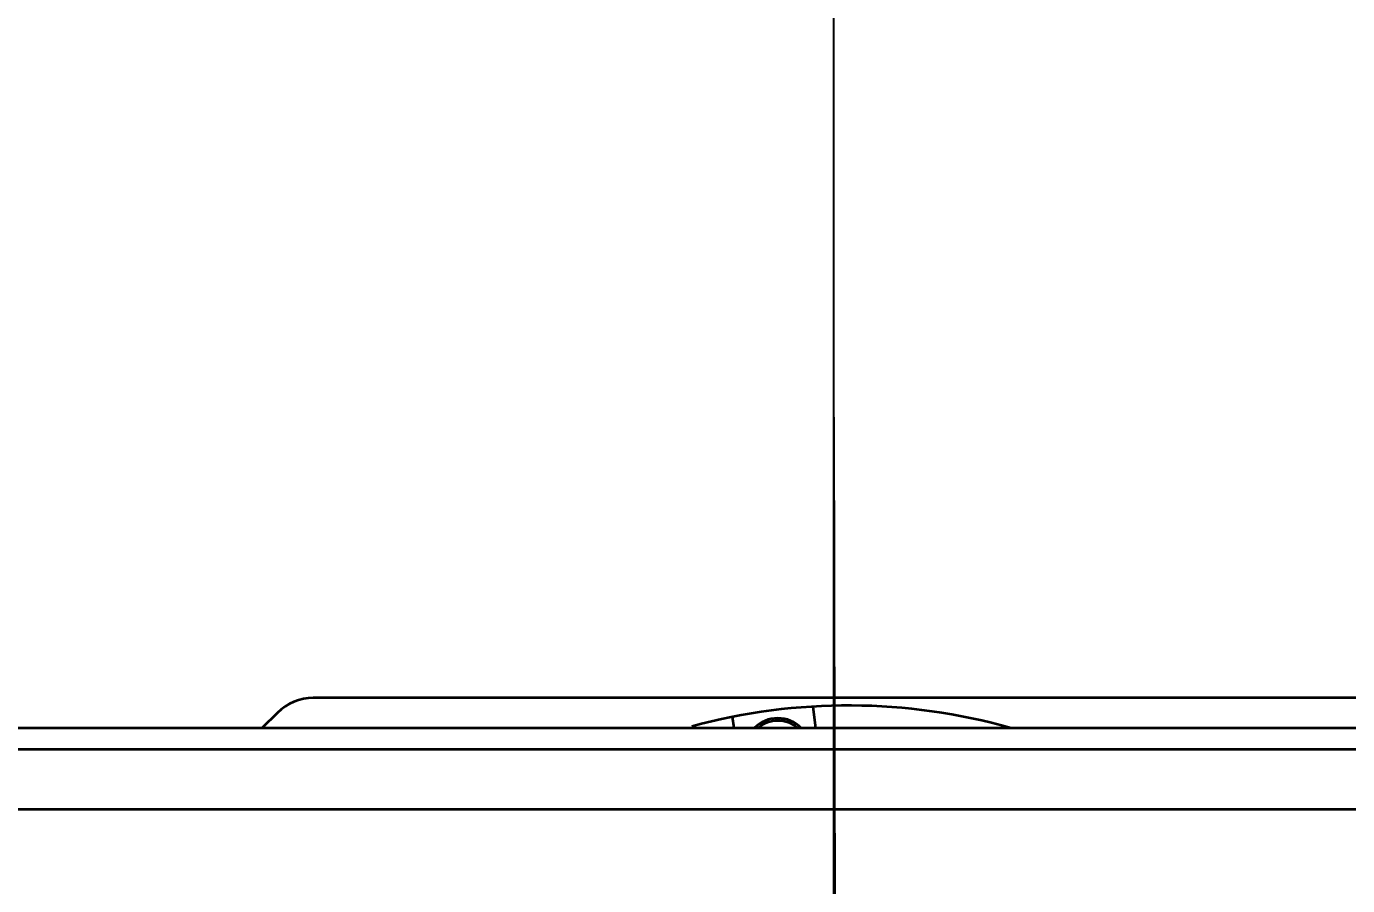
# Model space of a CAD drawing. Header units: millimetres. Extents: x 4086 to 8300, y 123 to 1549.
# Drawn here: x 6979 to 7037.8, y 684.7 to 722.9 of the extents above; entities that cross this region are included whole.
import ezdxf

# ---------------------------------------------------------------- set-up
doc = ezdxf.new("R2010")
doc.units = ezdxf.units.MM
doc.linetypes.add('PHANTOM', pattern=[0.8, 0.45, -0.05, 0.1, -0.05, 0.1, -0.05])
doc.layers.add('中心线', color=7, linetype='Continuous')
doc.layers.add('标注', color=7, linetype='Continuous', lineweight=25)
doc.layers.add('粗线', color=7, linetype='PHANTOM', lineweight=35)
doc.styles.get("Standard").update_dxf_attribs({"font": 'simsun.ttc'})
doc.dimstyles.new('直线标注', dxfattribs={"dimtxt": 7, "dimasz": 3, "dimexe": 1.25, "dimexo": 0.625, "dimtad": 1, "dimlfac": 4, "dimdsep": 46, "dimtxsty": 'Standard', "dimcen": 2.5, "dimadec": 0, "dimazin": 0, "dimtm": 1e-09, "dimtfac": 1, "dimtmove": 0, "dimatfit": 3, "dimfxl": 1, "dimarcsym": 0})

# ---------------------------------------------------------------- blocks, each defined once
blk = doc.blocks.new('*D2422')
at = {"layer": 'Defpoints', "color": 0}
for p in [(7014.893, 755.231), (6880.555, 666.018), (7014.893, 665.866)]:
    blk.add_point(p, dxfattribs=at)
at = {"layer": '标注', "color": 0, "lineweight": -2}
for p, q in [((6880.555, 666.643), (6880.555, 756.481)), ((7014.893, 666.491), (7014.893, 756.481)), ((6883.555, 755.231), (7011.893, 755.231))]:
    blk.add_line(p, q, dxfattribs=at)
at = {"layer": '标注', "color": 0}
for points in [[(6883.555, 755.731), (6883.555, 754.731), (6880.555, 755.231)], [(7011.893, 754.731), (7011.893, 755.731), (7014.893, 755.231)]]:
    blk.add_solid(points, dxfattribs=at)
at = {"layer": '标注', "color": 0, "insert": (6947.724, 759.356), "char_height": 7, "attachment_point": 5}
blk.add_mtext('600', dxfattribs=at)
blk = doc.blocks.new('*D2423')
at = {"layer": 'Defpoints', "color": 0}
for p in [(7014.893, 755.231), (7072.751, 755.231), (7072.751, 666.726)]:
    blk.add_point(p, dxfattribs=at)
at = {"layer": '标注', "color": 0, "lineweight": -2}
for p, q in [((7014.893, 755.856), (7014.893, 756.481)), ((7072.751, 667.351), (7072.751, 756.481)), ((7017.893, 755.231), (7069.751, 755.231))]:
    blk.add_line(p, q, dxfattribs=at)
at = {"layer": '标注', "color": 0}
for points in [[(7017.893, 755.731), (7017.893, 754.731), (7014.893, 755.231)], [(7069.751, 754.731), (7069.751, 755.731), (7072.751, 755.231)]]:
    blk.add_solid(points, dxfattribs=at)
at = {"layer": '标注', "color": 0, "insert": (7043.822, 759.356), "char_height": 7, "attachment_point": 5}
blk.add_mtext('254.5', dxfattribs=at)

msp = doc.modelspace()

# ---------------------------------------------------------------- linework, layer by layer
at = {"layer": '中心线'}
msp.add_line((7014.89315, 705.50908), (7015.04666, 631.73635), dxfattribs=at)
at = {"layer": '粗线', "color": 7, "linetype": 'Continuous'}
for p, q in [((7054.89797, 693.01812), (6991.73693, 693.01812)), ((6990.14594, 692.35911), (6989.45495, 691.66812)), ((7010.46085, 691.66812), (7010.39582, 692.17672)), ((7039.17995, 691.66812), (6885.29667, 691.66812)), ((6888.92166, 690.73539), (7039.17995, 690.73539)), ((6896.23285, 688.06812), (7039.17995, 688.06812))]:
    msp.add_line(p, q, dxfattribs=at)
at = {"layer": '粗线', "linetype": 'Continuous'}
msp.add_line((7013.96675, 692.63328), (7014.09015, 691.66812), dxfattribs=at)
at = {"layer": '粗线', "color": 7, "linetype": 'Continuous'}
for centre, radius, start, end in [((6991.73693, 690.76812), 2.25, 90, 135), ((7015.55495, 666.01812), 26.6625, 74.2511058, 105.1663908), ((7012.40495, 690.65562), 1.4625, 44.4395223, 135.53981), ((7012.40495, 690.65562), 1.35, 48.7557016, 131.2025912)]:
    msp.add_arc(centre, radius, start, end, dxfattribs=at)

# ---------------------------------------------------------------- dimensions: what is measured, and where the dimension line sits
at = {"layer": '标注'}
for base, p1, p2, text, picture, middle in [((7014.89315, 755.23121), (6880.55495, 666.01812), (7014.89315, 665.86632), '600', '*D2422', (6947.72405, 759.35621)), ((7072.75086, 755.23121), (7014.89315, 755.23121), (7072.75086, 666.72563), '254.5', '*D2423', (7043.82201, 759.35621))]:
    dim = msp.add_linear_dim(base=base, p1=p1, p2=p2, text=text, dimstyle='直线标注', dxfattribs=at)
    dim.commit()
    dim.dimension.update_dxf_attribs({"geometry": picture, "text_midpoint": middle})

doc.saveas('drawing.dxf')
